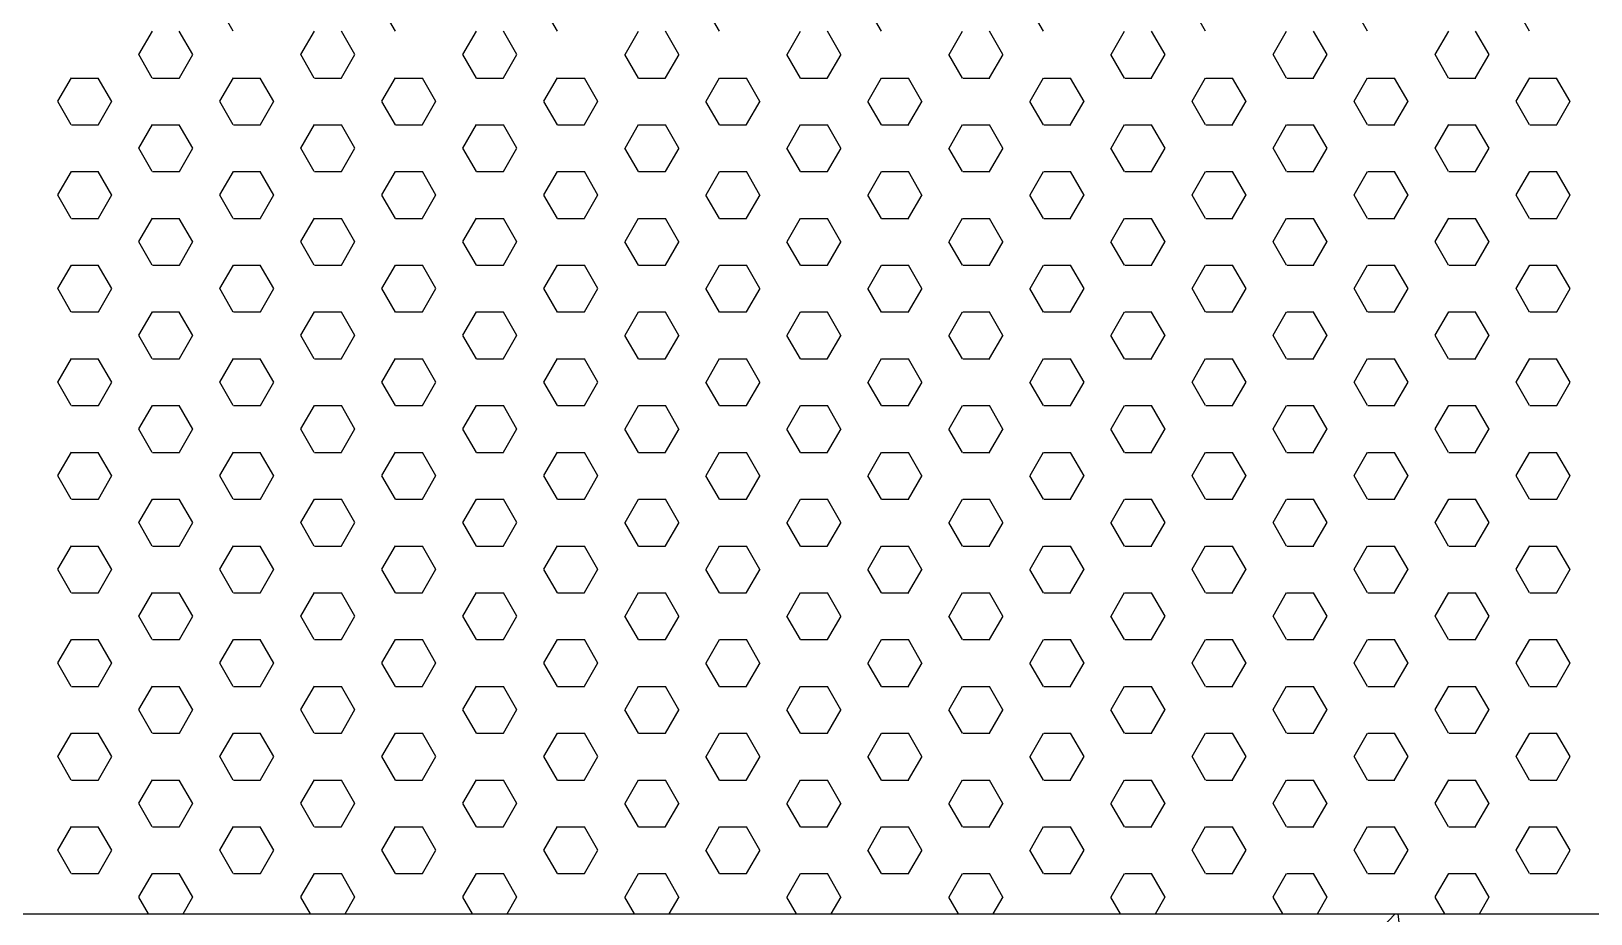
# Model space of a CAD drawing. Header units: metres. Extents: x 0 to 602, y 0 to 196.
# Drawn here: x 415.155 to 415.705, y 81.541 to 81.852 of the extents above; entities that cross this region are included whole.
import ezdxf

# ---------------------------------------------------------------- set-up
doc = ezdxf.new("R2010")
doc.units = ezdxf.units.M
doc.header["$MEASUREMENT"] = 0

msp = doc.modelspace()

# ---------------------------------------------------------------- linework, layer by layer
for p, q in [((415.22628, 81.85165), (415.22152, 81.8599)), ((415.28343, 81.85165), (415.27867, 81.8599)), ((415.34058, 81.85165), (415.33582, 81.8599)), ((415.39773, 81.85165), (415.39297, 81.8599)), ((415.45488, 81.85165), (415.45012, 81.8599)), ((415.51203, 81.85165), (415.50727, 81.8599)), ((415.56918, 81.85165), (415.56442, 81.8599)), ((415.62633, 81.85165), (415.62157, 81.8599)), ((415.68348, 81.85165), (415.67872, 81.8599)), ((415.19298, 81.84347), (415.19774, 81.85171)), ((415.21199, 81.8434), (415.20723, 81.85165)), ((415.25013, 81.84347), (415.25489, 81.85171)), ((415.26914, 81.8434), (415.26438, 81.85165)), ((415.30728, 81.84347), (415.31204, 81.85171)), ((415.32629, 81.8434), (415.32153, 81.85165)), ((415.36443, 81.84347), (415.36919, 81.85171)), ((415.38344, 81.8434), (415.37868, 81.85165)), ((415.42158, 81.84347), (415.42634, 81.85171)), ((415.44059, 81.8434), (415.43583, 81.85165)), ((415.47873, 81.84347), (415.48349, 81.85171)), ((415.49774, 81.8434), (415.49298, 81.85165)), ((415.53588, 81.84347), (415.54064, 81.85171)), ((415.55489, 81.8434), (415.55013, 81.85165)), ((415.59303, 81.84347), (415.59779, 81.85171)), ((415.61204, 81.8434), (415.60728, 81.85165)), ((415.65018, 81.84347), (415.65494, 81.85171)), ((415.66919, 81.8434), (415.66443, 81.85165)), ((415.1977, 81.83515), (415.19294, 81.8434)), ((415.20726, 81.83522), (415.21203, 81.84347)), ((415.25485, 81.83515), (415.25009, 81.8434)), ((415.26441, 81.83522), (415.26918, 81.84347)), ((415.312, 81.83515), (415.30724, 81.8434)), ((415.32156, 81.83522), (415.32633, 81.84347)), ((415.36915, 81.83515), (415.36439, 81.8434)), ((415.37871, 81.83522), (415.38348, 81.84347)), ((415.4263, 81.83515), (415.42154, 81.8434)), ((415.43586, 81.83522), (415.44063, 81.84347)), ((415.48345, 81.83515), (415.47869, 81.8434)), ((415.49301, 81.83522), (415.49778, 81.84347)), ((415.5406, 81.83515), (415.53584, 81.8434)), ((415.55016, 81.83522), (415.55493, 81.84347)), ((415.59775, 81.83515), (415.59299, 81.8434)), ((415.60731, 81.83522), (415.61208, 81.84347)), ((415.6549, 81.83515), (415.65014, 81.8434)), ((415.66446, 81.83522), (415.66923, 81.84347)), ((415.1644, 81.82697), (415.16916, 81.83522)), ((415.1692, 81.83515), (415.17873, 81.83515)), ((415.18342, 81.8269), (415.17865, 81.83515)), ((415.19778, 81.83515), (415.2073, 81.83515)), ((415.22155, 81.82697), (415.22631, 81.83522)), ((415.22635, 81.83515), (415.23588, 81.83515)), ((415.24057, 81.8269), (415.2358, 81.83515)), ((415.25493, 81.83515), (415.26445, 81.83515)), ((415.2787, 81.82697), (415.28346, 81.83522)), ((415.2835, 81.83515), (415.29303, 81.83515)), ((415.29772, 81.8269), (415.29295, 81.83515)), ((415.31208, 81.83515), (415.3216, 81.83515)), ((415.33585, 81.82697), (415.34061, 81.83522)), ((415.34065, 81.83515), (415.35018, 81.83515)), ((415.35487, 81.8269), (415.3501, 81.83515)), ((415.36923, 81.83515), (415.37875, 81.83515)), ((415.393, 81.82697), (415.39776, 81.83522)), ((415.3978, 81.83515), (415.40733, 81.83515)), ((415.41202, 81.8269), (415.40725, 81.83515)), ((415.42638, 81.83515), (415.4359, 81.83515)), ((415.45015, 81.82697), (415.45491, 81.83522)), ((415.45495, 81.83515), (415.46448, 81.83515)), ((415.46917, 81.8269), (415.4644, 81.83515)), ((415.48353, 81.83515), (415.49305, 81.83515)), ((415.5073, 81.82697), (415.51206, 81.83522)), ((415.5121, 81.83515), (415.52163, 81.83515)), ((415.52632, 81.8269), (415.52155, 81.83515)), ((415.54068, 81.83515), (415.5502, 81.83515)), ((415.56445, 81.82697), (415.56921, 81.83522)), ((415.56925, 81.83515), (415.57878, 81.83515)), ((415.58347, 81.8269), (415.5787, 81.83515)), ((415.59783, 81.83515), (415.60735, 81.83515)), ((415.6216, 81.82697), (415.62636, 81.83522)), ((415.6264, 81.83515), (415.63593, 81.83515)), ((415.64062, 81.8269), (415.63585, 81.83515)), ((415.65498, 81.83515), (415.6645, 81.83515)), ((415.67875, 81.82697), (415.68351, 81.83522)), ((415.68355, 81.83515), (415.69308, 81.83515)), ((415.69777, 81.8269), (415.693, 81.83515)), ((415.16913, 81.81865), (415.16437, 81.8269)), ((415.17869, 81.81872), (415.18345, 81.82697)), ((415.22628, 81.81865), (415.22152, 81.8269)), ((415.23584, 81.81872), (415.2406, 81.82697)), ((415.28343, 81.81865), (415.27867, 81.8269)), ((415.29299, 81.81872), (415.29775, 81.82697)), ((415.34058, 81.81865), (415.33582, 81.8269)), ((415.35014, 81.81872), (415.3549, 81.82697)), ((415.39773, 81.81865), (415.39297, 81.8269)), ((415.40729, 81.81872), (415.41205, 81.82697)), ((415.45488, 81.81865), (415.45012, 81.8269)), ((415.46444, 81.81872), (415.4692, 81.82697)), ((415.51203, 81.81865), (415.50727, 81.8269)), ((415.52159, 81.81872), (415.52635, 81.82697)), ((415.56918, 81.81865), (415.56442, 81.8269)), ((415.57874, 81.81872), (415.5835, 81.82697)), ((415.62633, 81.81865), (415.62157, 81.8269)), ((415.63589, 81.81872), (415.64065, 81.82697)), ((415.68348, 81.81865), (415.67872, 81.8269)), ((415.69304, 81.81872), (415.6978, 81.82697)), ((415.1692, 81.81866), (415.17873, 81.81866)), ((415.19298, 81.81047), (415.19774, 81.81872)), ((415.19778, 81.81866), (415.2073, 81.81866)), ((415.21199, 81.81041), (415.20723, 81.81865)), ((415.22635, 81.81866), (415.23588, 81.81866)), ((415.25013, 81.81047), (415.25489, 81.81872)), ((415.25493, 81.81866), (415.26445, 81.81866)), ((415.26914, 81.81041), (415.26438, 81.81865)), ((415.2835, 81.81866), (415.29303, 81.81866)), ((415.30728, 81.81047), (415.31204, 81.81872)), ((415.31208, 81.81866), (415.3216, 81.81866)), ((415.32629, 81.81041), (415.32153, 81.81865)), ((415.34065, 81.81866), (415.35018, 81.81866)), ((415.36443, 81.81047), (415.36919, 81.81872)), ((415.36923, 81.81866), (415.37875, 81.81866)), ((415.38344, 81.81041), (415.37868, 81.81865)), ((415.3978, 81.81866), (415.40733, 81.81866)), ((415.42158, 81.81047), (415.42634, 81.81872)), ((415.42638, 81.81866), (415.4359, 81.81866)), ((415.44059, 81.81041), (415.43583, 81.81865)), ((415.45495, 81.81866), (415.46448, 81.81866)), ((415.47873, 81.81047), (415.48349, 81.81872)), ((415.48353, 81.81866), (415.49305, 81.81866)), ((415.49774, 81.81041), (415.49298, 81.81865)), ((415.5121, 81.81866), (415.52163, 81.81866)), ((415.53588, 81.81047), (415.54064, 81.81872)), ((415.54068, 81.81866), (415.5502, 81.81866)), ((415.55489, 81.81041), (415.55013, 81.81865)), ((415.56925, 81.81866), (415.57878, 81.81866)), ((415.59303, 81.81047), (415.59779, 81.81872)), ((415.59783, 81.81866), (415.60735, 81.81866)), ((415.61204, 81.81041), (415.60728, 81.81865)), ((415.6264, 81.81866), (415.63593, 81.81866)), ((415.65018, 81.81047), (415.65494, 81.81872)), ((415.65498, 81.81866), (415.6645, 81.81866)), ((415.66919, 81.81041), (415.66443, 81.81865)), ((415.68355, 81.81866), (415.69308, 81.81866)), ((415.1977, 81.80216), (415.19294, 81.81041)), ((415.20726, 81.80222), (415.21203, 81.81047)), ((415.25485, 81.80216), (415.25009, 81.81041)), ((415.26441, 81.80222), (415.26918, 81.81047)), ((415.312, 81.80216), (415.30724, 81.81041)), ((415.32156, 81.80222), (415.32633, 81.81047)), ((415.36915, 81.80216), (415.36439, 81.81041)), ((415.37871, 81.80222), (415.38348, 81.81047)), ((415.4263, 81.80216), (415.42154, 81.81041)), ((415.43586, 81.80222), (415.44063, 81.81047)), ((415.48345, 81.80216), (415.47869, 81.81041)), ((415.49301, 81.80222), (415.49778, 81.81047)), ((415.5406, 81.80216), (415.53584, 81.81041)), ((415.55016, 81.80222), (415.55493, 81.81047)), ((415.59775, 81.80216), (415.59299, 81.81041)), ((415.60731, 81.80222), (415.61208, 81.81047)), ((415.6549, 81.80216), (415.65014, 81.81041)), ((415.66446, 81.80222), (415.66923, 81.81047)), ((415.1644, 81.79397), (415.16916, 81.80222)), ((415.1692, 81.80216), (415.17873, 81.80216)), ((415.18342, 81.79391), (415.17865, 81.80216)), ((415.19778, 81.80216), (415.2073, 81.80216)), ((415.22155, 81.79397), (415.22631, 81.80222)), ((415.22635, 81.80216), (415.23588, 81.80216)), ((415.24057, 81.79391), (415.2358, 81.80216)), ((415.25493, 81.80216), (415.26445, 81.80216)), ((415.2787, 81.79397), (415.28346, 81.80222)), ((415.2835, 81.80216), (415.29303, 81.80216)), ((415.29772, 81.79391), (415.29295, 81.80216)), ((415.31208, 81.80216), (415.3216, 81.80216)), ((415.33585, 81.79397), (415.34061, 81.80222)), ((415.34065, 81.80216), (415.35018, 81.80216)), ((415.35487, 81.79391), (415.3501, 81.80216)), ((415.36923, 81.80216), (415.37875, 81.80216)), ((415.393, 81.79397), (415.39776, 81.80222)), ((415.3978, 81.80216), (415.40733, 81.80216)), ((415.41202, 81.79391), (415.40725, 81.80216)), ((415.42638, 81.80216), (415.4359, 81.80216)), ((415.45015, 81.79397), (415.45491, 81.80222)), ((415.45495, 81.80216), (415.46448, 81.80216)), ((415.46917, 81.79391), (415.4644, 81.80216)), ((415.48353, 81.80216), (415.49305, 81.80216)), ((415.5073, 81.79397), (415.51206, 81.80222)), ((415.5121, 81.80216), (415.52163, 81.80216)), ((415.52632, 81.79391), (415.52155, 81.80216)), ((415.54068, 81.80216), (415.5502, 81.80216)), ((415.56445, 81.79397), (415.56921, 81.80222)), ((415.56925, 81.80216), (415.57878, 81.80216)), ((415.58347, 81.79391), (415.5787, 81.80216)), ((415.59783, 81.80216), (415.60735, 81.80216)), ((415.6216, 81.79397), (415.62636, 81.80222)), ((415.6264, 81.80216), (415.63593, 81.80216)), ((415.64062, 81.79391), (415.63585, 81.80216)), ((415.65498, 81.80216), (415.6645, 81.80216)), ((415.67875, 81.79397), (415.68351, 81.80222)), ((415.68355, 81.80216), (415.69308, 81.80216)), ((415.69777, 81.79391), (415.693, 81.80216)), ((415.16913, 81.78566), (415.16437, 81.79391)), ((415.17869, 81.78572), (415.18345, 81.79397)), ((415.22628, 81.78566), (415.22152, 81.79391)), ((415.23584, 81.78572), (415.2406, 81.79397)), ((415.28343, 81.78566), (415.27867, 81.79391)), ((415.29299, 81.78572), (415.29775, 81.79397)), ((415.34058, 81.78566), (415.33582, 81.79391)), ((415.35014, 81.78572), (415.3549, 81.79397)), ((415.39773, 81.78566), (415.39297, 81.79391)), ((415.40729, 81.78572), (415.41205, 81.79397)), ((415.45488, 81.78566), (415.45012, 81.79391)), ((415.46444, 81.78572), (415.4692, 81.79397)), ((415.51203, 81.78566), (415.50727, 81.79391)), ((415.52159, 81.78572), (415.52635, 81.79397)), ((415.56918, 81.78566), (415.56442, 81.79391)), ((415.57874, 81.78572), (415.5835, 81.79397)), ((415.62633, 81.78566), (415.62157, 81.79391)), ((415.63589, 81.78572), (415.64065, 81.79397)), ((415.68348, 81.78566), (415.67872, 81.79391)), ((415.69304, 81.78572), (415.6978, 81.79397)), ((415.1692, 81.78566), (415.17873, 81.78566)), ((415.19298, 81.77747), (415.19774, 81.78572)), ((415.19778, 81.78566), (415.2073, 81.78566)), ((415.21199, 81.77741), (415.20723, 81.78566)), ((415.22635, 81.78566), (415.23588, 81.78566)), ((415.25013, 81.77747), (415.25489, 81.78572)), ((415.25493, 81.78566), (415.26445, 81.78566)), ((415.26914, 81.77741), (415.26438, 81.78566)), ((415.2835, 81.78566), (415.29303, 81.78566)), ((415.30728, 81.77747), (415.31204, 81.78572)), ((415.31208, 81.78566), (415.3216, 81.78566)), ((415.32629, 81.77741), (415.32153, 81.78566)), ((415.34065, 81.78566), (415.35018, 81.78566)), ((415.36443, 81.77747), (415.36919, 81.78572)), ((415.36923, 81.78566), (415.37875, 81.78566)), ((415.38344, 81.77741), (415.37868, 81.78566)), ((415.3978, 81.78566), (415.40733, 81.78566)), ((415.42158, 81.77747), (415.42634, 81.78572)), ((415.42638, 81.78566), (415.4359, 81.78566)), ((415.44059, 81.77741), (415.43583, 81.78566)), ((415.45495, 81.78566), (415.46448, 81.78566)), ((415.47873, 81.77747), (415.48349, 81.78572)), ((415.48353, 81.78566), (415.49305, 81.78566)), ((415.49774, 81.77741), (415.49298, 81.78566)), ((415.5121, 81.78566), (415.52163, 81.78566)), ((415.53588, 81.77747), (415.54064, 81.78572)), ((415.54068, 81.78566), (415.5502, 81.78566)), ((415.55489, 81.77741), (415.55013, 81.78566)), ((415.56925, 81.78566), (415.57878, 81.78566)), ((415.59303, 81.77747), (415.59779, 81.78572)), ((415.59783, 81.78566), (415.60735, 81.78566)), ((415.61204, 81.77741), (415.60728, 81.78566)), ((415.6264, 81.78566), (415.63593, 81.78566)), ((415.65018, 81.77747), (415.65494, 81.78572)), ((415.65498, 81.78566), (415.6645, 81.78566)), ((415.66919, 81.77741), (415.66443, 81.78566)), ((415.68355, 81.78566), (415.69308, 81.78566)), ((415.1977, 81.76916), (415.19294, 81.77741)), ((415.20726, 81.76923), (415.21203, 81.77747)), ((415.25485, 81.76916), (415.25009, 81.77741)), ((415.26441, 81.76923), (415.26918, 81.77747)), ((415.312, 81.76916), (415.30724, 81.77741)), ((415.32156, 81.76923), (415.32633, 81.77747)), ((415.36915, 81.76916), (415.36439, 81.77741)), ((415.37871, 81.76923), (415.38348, 81.77747)), ((415.4263, 81.76916), (415.42154, 81.77741)), ((415.43586, 81.76923), (415.44063, 81.77747)), ((415.48345, 81.76916), (415.47869, 81.77741)), ((415.49301, 81.76923), (415.49778, 81.77747)), ((415.5406, 81.76916), (415.53584, 81.77741)), ((415.55016, 81.76923), (415.55493, 81.77747)), ((415.59775, 81.76916), (415.59299, 81.77741)), ((415.60731, 81.76923), (415.61208, 81.77747)), ((415.6549, 81.76916), (415.65014, 81.77741)), ((415.66446, 81.76923), (415.66923, 81.77747)), ((415.1644, 81.76098), (415.16916, 81.76923)), ((415.1692, 81.76916), (415.17873, 81.76916)), ((415.18342, 81.76091), (415.17865, 81.76916)), ((415.19778, 81.76916), (415.2073, 81.76916)), ((415.22155, 81.76098), (415.22631, 81.76923)), ((415.22635, 81.76916), (415.23588, 81.76916)), ((415.24057, 81.76091), (415.2358, 81.76916)), ((415.25493, 81.76916), (415.26445, 81.76916)), ((415.2787, 81.76098), (415.28346, 81.76923)), ((415.2835, 81.76916), (415.29303, 81.76916)), ((415.29772, 81.76091), (415.29295, 81.76916)), ((415.31208, 81.76916), (415.3216, 81.76916)), ((415.33585, 81.76098), (415.34061, 81.76923)), ((415.34065, 81.76916), (415.35018, 81.76916)), ((415.35487, 81.76091), (415.3501, 81.76916)), ((415.36923, 81.76916), (415.37875, 81.76916)), ((415.393, 81.76098), (415.39776, 81.76923)), ((415.3978, 81.76916), (415.40733, 81.76916)), ((415.41202, 81.76091), (415.40725, 81.76916)), ((415.42638, 81.76916), (415.4359, 81.76916)), ((415.45015, 81.76098), (415.45491, 81.76923)), ((415.45495, 81.76916), (415.46448, 81.76916)), ((415.46917, 81.76091), (415.4644, 81.76916)), ((415.48353, 81.76916), (415.49305, 81.76916)), ((415.5073, 81.76098), (415.51206, 81.76923)), ((415.5121, 81.76916), (415.52163, 81.76916)), ((415.52632, 81.76091), (415.52155, 81.76916)), ((415.54068, 81.76916), (415.5502, 81.76916)), ((415.56445, 81.76098), (415.56921, 81.76923)), ((415.56925, 81.76916), (415.57878, 81.76916)), ((415.58347, 81.76091), (415.5787, 81.76916)), ((415.59783, 81.76916), (415.60735, 81.76916)), ((415.6216, 81.76098), (415.62636, 81.76923)), ((415.6264, 81.76916), (415.63593, 81.76916)), ((415.64062, 81.76091), (415.63585, 81.76916)), ((415.65498, 81.76916), (415.6645, 81.76916)), ((415.67875, 81.76098), (415.68351, 81.76923)), ((415.68355, 81.76916), (415.69308, 81.76916)), ((415.69777, 81.76091), (415.693, 81.76916)), ((415.16913, 81.75266), (415.16437, 81.76091)), ((415.17869, 81.75273), (415.18345, 81.76098)), ((415.22628, 81.75266), (415.22152, 81.76091)), ((415.23584, 81.75273), (415.2406, 81.76098)), ((415.28343, 81.75266), (415.27867, 81.76091)), ((415.29299, 81.75273), (415.29775, 81.76098)), ((415.34058, 81.75266), (415.33582, 81.76091)), ((415.35014, 81.75273), (415.3549, 81.76098)), ((415.39773, 81.75266), (415.39297, 81.76091)), ((415.40729, 81.75273), (415.41205, 81.76098)), ((415.45488, 81.75266), (415.45012, 81.76091)), ((415.46444, 81.75273), (415.4692, 81.76098)), ((415.51203, 81.75266), (415.50727, 81.76091)), ((415.52159, 81.75273), (415.52635, 81.76098)), ((415.56918, 81.75266), (415.56442, 81.76091)), ((415.57874, 81.75273), (415.5835, 81.76098)), ((415.62633, 81.75266), (415.62157, 81.76091)), ((415.63589, 81.75273), (415.64065, 81.76098)), ((415.68348, 81.75266), (415.67872, 81.76091)), ((415.69304, 81.75273), (415.6978, 81.76098)), ((415.1692, 81.75267), (415.17873, 81.75267)), ((415.19298, 81.74448), (415.19774, 81.75273)), ((415.19778, 81.75267), (415.2073, 81.75267)), ((415.21199, 81.74441), (415.20723, 81.75266)), ((415.22635, 81.75267), (415.23588, 81.75267)), ((415.25013, 81.74448), (415.25489, 81.75273)), ((415.25493, 81.75267), (415.26445, 81.75267)), ((415.26914, 81.74441), (415.26438, 81.75266)), ((415.2835, 81.75267), (415.29303, 81.75267)), ((415.30728, 81.74448), (415.31204, 81.75273)), ((415.31208, 81.75267), (415.3216, 81.75267)), ((415.32629, 81.74441), (415.32153, 81.75266)), ((415.34065, 81.75267), (415.35018, 81.75267)), ((415.36443, 81.74448), (415.36919, 81.75273)), ((415.36923, 81.75267), (415.37875, 81.75267)), ((415.38344, 81.74441), (415.37868, 81.75266)), ((415.3978, 81.75267), (415.40733, 81.75267)), ((415.42158, 81.74448), (415.42634, 81.75273)), ((415.42638, 81.75267), (415.4359, 81.75267)), ((415.44059, 81.74441), (415.43583, 81.75266)), ((415.45495, 81.75267), (415.46448, 81.75267)), ((415.47873, 81.74448), (415.48349, 81.75273)), ((415.48353, 81.75267), (415.49305, 81.75267)), ((415.49774, 81.74441), (415.49298, 81.75266)), ((415.5121, 81.75267), (415.52163, 81.75267)), ((415.53588, 81.74448), (415.54064, 81.75273)), ((415.54068, 81.75267), (415.5502, 81.75267)), ((415.55489, 81.74441), (415.55013, 81.75266)), ((415.56925, 81.75267), (415.57878, 81.75267)), ((415.59303, 81.74448), (415.59779, 81.75273)), ((415.59783, 81.75267), (415.60735, 81.75267)), ((415.61204, 81.74441), (415.60728, 81.75266)), ((415.6264, 81.75267), (415.63593, 81.75267)), ((415.65018, 81.74448), (415.65494, 81.75273)), ((415.65498, 81.75267), (415.6645, 81.75267)), ((415.66919, 81.74441), (415.66443, 81.75266)), ((415.68355, 81.75267), (415.69308, 81.75267)), ((415.1977, 81.73617), (415.19294, 81.74441)), ((415.20726, 81.73623), (415.21203, 81.74448)), ((415.25485, 81.73617), (415.25009, 81.74441)), ((415.26441, 81.73623), (415.26918, 81.74448)), ((415.312, 81.73617), (415.30724, 81.74441)), ((415.32156, 81.73623), (415.32633, 81.74448)), ((415.36915, 81.73617), (415.36439, 81.74441)), ((415.37871, 81.73623), (415.38348, 81.74448)), ((415.4263, 81.73617), (415.42154, 81.74441)), ((415.43586, 81.73623), (415.44063, 81.74448)), ((415.48345, 81.73617), (415.47869, 81.74441)), ((415.49301, 81.73623), (415.49778, 81.74448)), ((415.5406, 81.73617), (415.53584, 81.74441)), ((415.55016, 81.73623), (415.55493, 81.74448)), ((415.59775, 81.73617), (415.59299, 81.74441)), ((415.60731, 81.73623), (415.61208, 81.74448)), ((415.6549, 81.73617), (415.65014, 81.74441)), ((415.66446, 81.73623), (415.66923, 81.74448)), ((415.1644, 81.72798), (415.16916, 81.73623)), ((415.1692, 81.73617), (415.17873, 81.73617)), ((415.18342, 81.72792), (415.17865, 81.73617)), ((415.19778, 81.73617), (415.2073, 81.73617)), ((415.22155, 81.72798), (415.22631, 81.73623)), ((415.22635, 81.73617), (415.23588, 81.73617)), ((415.24057, 81.72792), (415.2358, 81.73617)), ((415.25493, 81.73617), (415.26445, 81.73617)), ((415.2787, 81.72798), (415.28346, 81.73623)), ((415.2835, 81.73617), (415.29303, 81.73617)), ((415.29772, 81.72792), (415.29295, 81.73617)), ((415.31208, 81.73617), (415.3216, 81.73617)), ((415.33585, 81.72798), (415.34061, 81.73623)), ((415.34065, 81.73617), (415.35018, 81.73617)), ((415.35487, 81.72792), (415.3501, 81.73617)), ((415.36923, 81.73617), (415.37875, 81.73617)), ((415.393, 81.72798), (415.39776, 81.73623)), ((415.3978, 81.73617), (415.40733, 81.73617)), ((415.41202, 81.72792), (415.40725, 81.73617)), ((415.42638, 81.73617), (415.4359, 81.73617)), ((415.45015, 81.72798), (415.45491, 81.73623)), ((415.45495, 81.73617), (415.46448, 81.73617)), ((415.46917, 81.72792), (415.4644, 81.73617)), ((415.48353, 81.73617), (415.49305, 81.73617)), ((415.5073, 81.72798), (415.51206, 81.73623)), ((415.5121, 81.73617), (415.52163, 81.73617)), ((415.52632, 81.72792), (415.52155, 81.73617)), ((415.54068, 81.73617), (415.5502, 81.73617)), ((415.56445, 81.72798), (415.56921, 81.73623)), ((415.56925, 81.73617), (415.57878, 81.73617)), ((415.58347, 81.72792), (415.5787, 81.73617)), ((415.59783, 81.73617), (415.60735, 81.73617)), ((415.6216, 81.72798), (415.62636, 81.73623)), ((415.6264, 81.73617), (415.63593, 81.73617)), ((415.64062, 81.72792), (415.63585, 81.73617)), ((415.65498, 81.73617), (415.6645, 81.73617)), ((415.67875, 81.72798), (415.68351, 81.73623)), ((415.68355, 81.73617), (415.69308, 81.73617)), ((415.69777, 81.72792), (415.693, 81.73617)), ((415.16913, 81.71967), (415.16437, 81.72792)), ((415.17869, 81.71973), (415.18345, 81.72798)), ((415.22628, 81.71967), (415.22152, 81.72792)), ((415.23584, 81.71973), (415.2406, 81.72798)), ((415.28343, 81.71967), (415.27867, 81.72792)), ((415.29299, 81.71973), (415.29775, 81.72798)), ((415.34058, 81.71967), (415.33582, 81.72792)), ((415.35014, 81.71973), (415.3549, 81.72798)), ((415.39773, 81.71967), (415.39297, 81.72792)), ((415.40729, 81.71973), (415.41205, 81.72798)), ((415.45488, 81.71967), (415.45012, 81.72792)), ((415.46444, 81.71973), (415.4692, 81.72798)), ((415.51203, 81.71967), (415.50727, 81.72792)), ((415.52159, 81.71973), (415.52635, 81.72798)), ((415.56918, 81.71967), (415.56442, 81.72792)), ((415.57874, 81.71973), (415.5835, 81.72798)), ((415.62633, 81.71967), (415.62157, 81.72792)), ((415.63589, 81.71973), (415.64065, 81.72798)), ((415.68348, 81.71967), (415.67872, 81.72792)), ((415.69304, 81.71973), (415.6978, 81.72798)), ((415.1692, 81.71967), (415.17873, 81.71967)), ((415.19298, 81.71148), (415.19774, 81.71973)), ((415.19778, 81.71967), (415.2073, 81.71967)), ((415.21199, 81.71142), (415.20723, 81.71967)), ((415.22635, 81.71967), (415.23588, 81.71967)), ((415.25013, 81.71148), (415.25489, 81.71973)), ((415.25493, 81.71967), (415.26445, 81.71967)), ((415.26914, 81.71142), (415.26438, 81.71967)), ((415.2835, 81.71967), (415.29303, 81.71967)), ((415.30728, 81.71148), (415.31204, 81.71973)), ((415.31208, 81.71967), (415.3216, 81.71967)), ((415.32629, 81.71142), (415.32153, 81.71967)), ((415.34065, 81.71967), (415.35018, 81.71967)), ((415.36443, 81.71148), (415.36919, 81.71973)), ((415.36923, 81.71967), (415.37875, 81.71967)), ((415.38344, 81.71142), (415.37868, 81.71967)), ((415.3978, 81.71967), (415.40733, 81.71967)), ((415.42158, 81.71148), (415.42634, 81.71973)), ((415.42638, 81.71967), (415.4359, 81.71967)), ((415.44059, 81.71142), (415.43583, 81.71967)), ((415.45495, 81.71967), (415.46448, 81.71967)), ((415.47873, 81.71148), (415.48349, 81.71973)), ((415.48353, 81.71967), (415.49305, 81.71967)), ((415.49774, 81.71142), (415.49298, 81.71967)), ((415.5121, 81.71967), (415.52163, 81.71967)), ((415.53588, 81.71148), (415.54064, 81.71973)), ((415.54068, 81.71967), (415.5502, 81.71967)), ((415.55489, 81.71142), (415.55013, 81.71967)), ((415.56925, 81.71967), (415.57878, 81.71967)), ((415.59303, 81.71148), (415.59779, 81.71973)), ((415.59783, 81.71967), (415.60735, 81.71967)), ((415.61204, 81.71142), (415.60728, 81.71967)), ((415.6264, 81.71967), (415.63593, 81.71967)), ((415.65018, 81.71148), (415.65494, 81.71973)), ((415.65498, 81.71967), (415.6645, 81.71967)), ((415.66919, 81.71142), (415.66443, 81.71967)), ((415.68355, 81.71967), (415.69308, 81.71967)), ((415.1977, 81.70317), (415.19294, 81.71142)), ((415.20726, 81.70323), (415.21203, 81.71148)), ((415.25485, 81.70317), (415.25009, 81.71142)), ((415.26441, 81.70323), (415.26918, 81.71148)), ((415.312, 81.70317), (415.30724, 81.71142)), ((415.32156, 81.70323), (415.32633, 81.71148)), ((415.36915, 81.70317), (415.36439, 81.71142)), ((415.37871, 81.70323), (415.38348, 81.71148)), ((415.4263, 81.70317), (415.42154, 81.71142)), ((415.43586, 81.70323), (415.44063, 81.71148)), ((415.48345, 81.70317), (415.47869, 81.71142)), ((415.49301, 81.70323), (415.49778, 81.71148)), ((415.5406, 81.70317), (415.53584, 81.71142)), ((415.55016, 81.70323), (415.55493, 81.71148)), ((415.59775, 81.70317), (415.59299, 81.71142)), ((415.60731, 81.70323), (415.61208, 81.71148)), ((415.6549, 81.70317), (415.65014, 81.71142)), ((415.66446, 81.70323), (415.66923, 81.71148)), ((415.1644, 81.69499), (415.16916, 81.70323)), ((415.1692, 81.70317), (415.17873, 81.70317)), ((415.18342, 81.69492), (415.17865, 81.70317)), ((415.19778, 81.70317), (415.2073, 81.70317)), ((415.22155, 81.69499), (415.22631, 81.70323)), ((415.22635, 81.70317), (415.23588, 81.70317)), ((415.24057, 81.69492), (415.2358, 81.70317)), ((415.25493, 81.70317), (415.26445, 81.70317)), ((415.2787, 81.69499), (415.28346, 81.70323)), ((415.2835, 81.70317), (415.29303, 81.70317)), ((415.29772, 81.69492), (415.29295, 81.70317)), ((415.31208, 81.70317), (415.3216, 81.70317)), ((415.33585, 81.69499), (415.34061, 81.70323)), ((415.34065, 81.70317), (415.35018, 81.70317)), ((415.35487, 81.69492), (415.3501, 81.70317)), ((415.36923, 81.70317), (415.37875, 81.70317)), ((415.393, 81.69499), (415.39776, 81.70323)), ((415.3978, 81.70317), (415.40733, 81.70317)), ((415.41202, 81.69492), (415.40725, 81.70317)), ((415.42638, 81.70317), (415.4359, 81.70317)), ((415.45015, 81.69499), (415.45491, 81.70323)), ((415.45495, 81.70317), (415.46448, 81.70317)), ((415.46917, 81.69492), (415.4644, 81.70317)), ((415.48353, 81.70317), (415.49305, 81.70317)), ((415.5073, 81.69499), (415.51206, 81.70323)), ((415.5121, 81.70317), (415.52163, 81.70317)), ((415.52632, 81.69492), (415.52155, 81.70317)), ((415.54068, 81.70317), (415.5502, 81.70317)), ((415.56445, 81.69499), (415.56921, 81.70323)), ((415.56925, 81.70317), (415.57878, 81.70317)), ((415.58347, 81.69492), (415.5787, 81.70317)), ((415.59783, 81.70317), (415.60735, 81.70317)), ((415.6216, 81.69499), (415.62636, 81.70323)), ((415.6264, 81.70317), (415.63593, 81.70317)), ((415.64062, 81.69492), (415.63585, 81.70317)), ((415.65498, 81.70317), (415.6645, 81.70317)), ((415.67875, 81.69499), (415.68351, 81.70323)), ((415.68355, 81.70317), (415.69308, 81.70317)), ((415.69777, 81.69492), (415.693, 81.70317)), ((415.16913, 81.68667), (415.16437, 81.69492)), ((415.17869, 81.68674), (415.18345, 81.69499)), ((415.22628, 81.68667), (415.22152, 81.69492)), ((415.23584, 81.68674), (415.2406, 81.69499)), ((415.28343, 81.68667), (415.27867, 81.69492)), ((415.29299, 81.68674), (415.29775, 81.69499)), ((415.34058, 81.68667), (415.33582, 81.69492)), ((415.35014, 81.68674), (415.3549, 81.69499)), ((415.39773, 81.68667), (415.39297, 81.69492)), ((415.40729, 81.68674), (415.41205, 81.69499)), ((415.45488, 81.68667), (415.45012, 81.69492)), ((415.46444, 81.68674), (415.4692, 81.69499)), ((415.51203, 81.68667), (415.50727, 81.69492)), ((415.52159, 81.68674), (415.52635, 81.69499)), ((415.56918, 81.68667), (415.56442, 81.69492)), ((415.57874, 81.68674), (415.5835, 81.69499)), ((415.62633, 81.68667), (415.62157, 81.69492)), ((415.63589, 81.68674), (415.64065, 81.69499)), ((415.68348, 81.68667), (415.67872, 81.69492)), ((415.69304, 81.68674), (415.6978, 81.69499)), ((415.1692, 81.68667), (415.17873, 81.68667)), ((415.19298, 81.67849), (415.19774, 81.68674)), ((415.19778, 81.68667), (415.2073, 81.68667)), ((415.21199, 81.67842), (415.20723, 81.68667)), ((415.22635, 81.68667), (415.23588, 81.68667)), ((415.25013, 81.67849), (415.25489, 81.68674)), ((415.25493, 81.68667), (415.26445, 81.68667)), ((415.26914, 81.67842), (415.26438, 81.68667)), ((415.2835, 81.68667), (415.29303, 81.68667)), ((415.30728, 81.67849), (415.31204, 81.68674)), ((415.31208, 81.68667), (415.3216, 81.68667)), ((415.32629, 81.67842), (415.32153, 81.68667)), ((415.34065, 81.68667), (415.35018, 81.68667)), ((415.36443, 81.67849), (415.36919, 81.68674)), ((415.36923, 81.68667), (415.37875, 81.68667)), ((415.38344, 81.67842), (415.37868, 81.68667)), ((415.3978, 81.68667), (415.40733, 81.68667)), ((415.42158, 81.67849), (415.42634, 81.68674)), ((415.42638, 81.68667), (415.4359, 81.68667)), ((415.44059, 81.67842), (415.43583, 81.68667)), ((415.45495, 81.68667), (415.46448, 81.68667)), ((415.47873, 81.67849), (415.48349, 81.68674)), ((415.48353, 81.68667), (415.49305, 81.68667)), ((415.49774, 81.67842), (415.49298, 81.68667)), ((415.5121, 81.68667), (415.52163, 81.68667)), ((415.53588, 81.67849), (415.54064, 81.68674)), ((415.54068, 81.68667), (415.5502, 81.68667)), ((415.55489, 81.67842), (415.55013, 81.68667)), ((415.56925, 81.68667), (415.57878, 81.68667)), ((415.59303, 81.67849), (415.59779, 81.68674)), ((415.59783, 81.68667), (415.60735, 81.68667)), ((415.61204, 81.67842), (415.60728, 81.68667)), ((415.6264, 81.68667), (415.63593, 81.68667)), ((415.65018, 81.67849), (415.65494, 81.68674)), ((415.65498, 81.68667), (415.6645, 81.68667)), ((415.66919, 81.67842), (415.66443, 81.68667)), ((415.68355, 81.68667), (415.69308, 81.68667)), ((415.1977, 81.67017), (415.19294, 81.67842)), ((415.20726, 81.67024), (415.21203, 81.67849)), ((415.25485, 81.67017), (415.25009, 81.67842)), ((415.26441, 81.67024), (415.26918, 81.67849)), ((415.312, 81.67017), (415.30724, 81.67842)), ((415.32156, 81.67024), (415.32633, 81.67849)), ((415.36915, 81.67017), (415.36439, 81.67842)), ((415.37871, 81.67024), (415.38348, 81.67849)), ((415.4263, 81.67017), (415.42154, 81.67842)), ((415.43586, 81.67024), (415.44063, 81.67849)), ((415.48345, 81.67017), (415.47869, 81.67842)), ((415.49301, 81.67024), (415.49778, 81.67849)), ((415.5406, 81.67017), (415.53584, 81.67842)), ((415.55016, 81.67024), (415.55493, 81.67849)), ((415.59775, 81.67017), (415.59299, 81.67842)), ((415.60731, 81.67024), (415.61208, 81.67849)), ((415.6549, 81.67017), (415.65014, 81.67842)), ((415.66446, 81.67024), (415.66923, 81.67849)), ((415.1644, 81.66199), (415.16916, 81.67024)), ((415.1692, 81.67018), (415.17873, 81.67018)), ((415.18342, 81.66193), (415.17865, 81.67017)), ((415.19778, 81.67018), (415.2073, 81.67018)), ((415.22155, 81.66199), (415.22631, 81.67024)), ((415.22635, 81.67018), (415.23588, 81.67018)), ((415.24057, 81.66193), (415.2358, 81.67017)), ((415.25493, 81.67018), (415.26445, 81.67018)), ((415.2787, 81.66199), (415.28346, 81.67024)), ((415.2835, 81.67018), (415.29303, 81.67018)), ((415.29772, 81.66193), (415.29295, 81.67017)), ((415.31208, 81.67018), (415.3216, 81.67018)), ((415.33585, 81.66199), (415.34061, 81.67024)), ((415.34065, 81.67018), (415.35018, 81.67018)), ((415.35487, 81.66193), (415.3501, 81.67017)), ((415.36923, 81.67018), (415.37875, 81.67018)), ((415.393, 81.66199), (415.39776, 81.67024)), ((415.3978, 81.67018), (415.40733, 81.67018)), ((415.41202, 81.66193), (415.40725, 81.67017)), ((415.42638, 81.67018), (415.4359, 81.67018)), ((415.45015, 81.66199), (415.45491, 81.67024)), ((415.45495, 81.67018), (415.46448, 81.67018)), ((415.46917, 81.66193), (415.4644, 81.67017)), ((415.48353, 81.67018), (415.49305, 81.67018)), ((415.5073, 81.66199), (415.51206, 81.67024)), ((415.5121, 81.67018), (415.52163, 81.67018)), ((415.52632, 81.66193), (415.52155, 81.67017)), ((415.54068, 81.67018), (415.5502, 81.67018)), ((415.56445, 81.66199), (415.56921, 81.67024)), ((415.56925, 81.67018), (415.57878, 81.67018)), ((415.58347, 81.66193), (415.5787, 81.67017)), ((415.59783, 81.67018), (415.60735, 81.67018)), ((415.6216, 81.66199), (415.62636, 81.67024)), ((415.6264, 81.67018), (415.63593, 81.67018)), ((415.64062, 81.66193), (415.63585, 81.67017)), ((415.65498, 81.67018), (415.6645, 81.67018)), ((415.67875, 81.66199), (415.68351, 81.67024)), ((415.68355, 81.67018), (415.69308, 81.67018)), ((415.69777, 81.66193), (415.693, 81.67017)), ((415.16913, 81.65368), (415.16437, 81.66193)), ((415.17869, 81.65374), (415.18345, 81.66199)), ((415.22628, 81.65368), (415.22152, 81.66193)), ((415.23584, 81.65374), (415.2406, 81.66199)), ((415.28343, 81.65368), (415.27867, 81.66193)), ((415.29299, 81.65374), (415.29775, 81.66199)), ((415.34058, 81.65368), (415.33582, 81.66193)), ((415.35014, 81.65374), (415.3549, 81.66199)), ((415.39773, 81.65368), (415.39297, 81.66193)), ((415.40729, 81.65374), (415.41205, 81.66199)), ((415.45488, 81.65368), (415.45012, 81.66193)), ((415.46444, 81.65374), (415.4692, 81.66199)), ((415.51203, 81.65368), (415.50727, 81.66193)), ((415.52159, 81.65374), (415.52635, 81.66199)), ((415.56918, 81.65368), (415.56442, 81.66193)), ((415.57874, 81.65374), (415.5835, 81.66199)), ((415.62633, 81.65368), (415.62157, 81.66193)), ((415.63589, 81.65374), (415.64065, 81.66199)), ((415.68348, 81.65368), (415.67872, 81.66193)), ((415.69304, 81.65374), (415.6978, 81.66199)), ((415.1692, 81.65368), (415.17873, 81.65368)), ((415.19298, 81.64549), (415.19774, 81.65374)), ((415.19778, 81.65368), (415.2073, 81.65368)), ((415.21199, 81.64543), (415.20723, 81.65368)), ((415.22635, 81.65368), (415.23588, 81.65368)), ((415.25013, 81.64549), (415.25489, 81.65374)), ((415.25493, 81.65368), (415.26445, 81.65368)), ((415.26914, 81.64543), (415.26438, 81.65368)), ((415.2835, 81.65368), (415.29303, 81.65368)), ((415.30728, 81.64549), (415.31204, 81.65374)), ((415.31208, 81.65368), (415.3216, 81.65368)), ((415.32629, 81.64543), (415.32153, 81.65368)), ((415.34065, 81.65368), (415.35018, 81.65368)), ((415.36443, 81.64549), (415.36919, 81.65374)), ((415.36923, 81.65368), (415.37875, 81.65368)), ((415.38344, 81.64543), (415.37868, 81.65368)), ((415.3978, 81.65368), (415.40733, 81.65368)), ((415.42158, 81.64549), (415.42634, 81.65374)), ((415.42638, 81.65368), (415.4359, 81.65368)), ((415.44059, 81.64543), (415.43583, 81.65368)), ((415.45495, 81.65368), (415.46448, 81.65368)), ((415.47873, 81.64549), (415.48349, 81.65374)), ((415.48353, 81.65368), (415.49305, 81.65368)), ((415.49774, 81.64543), (415.49298, 81.65368)), ((415.5121, 81.65368), (415.52163, 81.65368)), ((415.53588, 81.64549), (415.54064, 81.65374)), ((415.54068, 81.65368), (415.5502, 81.65368)), ((415.55489, 81.64543), (415.55013, 81.65368)), ((415.56925, 81.65368), (415.57878, 81.65368)), ((415.59303, 81.64549), (415.59779, 81.65374)), ((415.59783, 81.65368), (415.60735, 81.65368)), ((415.61204, 81.64543), (415.60728, 81.65368)), ((415.6264, 81.65368), (415.63593, 81.65368)), ((415.65018, 81.64549), (415.65494, 81.65374)), ((415.65498, 81.65368), (415.6645, 81.65368)), ((415.66919, 81.64543), (415.66443, 81.65368)), ((415.68355, 81.65368), (415.69308, 81.65368)), ((415.1977, 81.63718), (415.19294, 81.64543)), ((415.20726, 81.63724), (415.21203, 81.64549)), ((415.25485, 81.63718), (415.25009, 81.64543)), ((415.26441, 81.63724), (415.26918, 81.64549)), ((415.312, 81.63718), (415.30724, 81.64543)), ((415.32156, 81.63724), (415.32633, 81.64549)), ((415.36915, 81.63718), (415.36439, 81.64543)), ((415.37871, 81.63724), (415.38348, 81.64549)), ((415.4263, 81.63718), (415.42154, 81.64543)), ((415.43586, 81.63724), (415.44063, 81.64549)), ((415.48345, 81.63718), (415.47869, 81.64543)), ((415.49301, 81.63724), (415.49778, 81.64549)), ((415.5406, 81.63718), (415.53584, 81.64543)), ((415.55016, 81.63724), (415.55493, 81.64549)), ((415.59775, 81.63718), (415.59299, 81.64543)), ((415.60731, 81.63724), (415.61208, 81.64549)), ((415.6549, 81.63718), (415.65014, 81.64543)), ((415.66446, 81.63724), (415.66923, 81.64549)), ((415.1644, 81.62899), (415.16916, 81.63724)), ((415.1692, 81.63718), (415.17873, 81.63718)), ((415.18342, 81.62893), (415.17865, 81.63718)), ((415.19778, 81.63718), (415.2073, 81.63718)), ((415.22155, 81.62899), (415.22631, 81.63724)), ((415.22635, 81.63718), (415.23588, 81.63718)), ((415.24057, 81.62893), (415.2358, 81.63718)), ((415.25493, 81.63718), (415.26445, 81.63718)), ((415.2787, 81.62899), (415.28346, 81.63724)), ((415.2835, 81.63718), (415.29303, 81.63718)), ((415.29772, 81.62893), (415.29295, 81.63718)), ((415.31208, 81.63718), (415.3216, 81.63718)), ((415.33585, 81.62899), (415.34061, 81.63724)), ((415.34065, 81.63718), (415.35018, 81.63718)), ((415.35487, 81.62893), (415.3501, 81.63718)), ((415.36923, 81.63718), (415.37875, 81.63718)), ((415.393, 81.62899), (415.39776, 81.63724)), ((415.3978, 81.63718), (415.40733, 81.63718)), ((415.41202, 81.62893), (415.40725, 81.63718)), ((415.42638, 81.63718), (415.4359, 81.63718)), ((415.45015, 81.62899), (415.45491, 81.63724)), ((415.45495, 81.63718), (415.46448, 81.63718)), ((415.46917, 81.62893), (415.4644, 81.63718)), ((415.48353, 81.63718), (415.49305, 81.63718)), ((415.5073, 81.62899), (415.51206, 81.63724)), ((415.5121, 81.63718), (415.52163, 81.63718)), ((415.52632, 81.62893), (415.52155, 81.63718)), ((415.54068, 81.63718), (415.5502, 81.63718)), ((415.56445, 81.62899), (415.56921, 81.63724)), ((415.56925, 81.63718), (415.57878, 81.63718)), ((415.58347, 81.62893), (415.5787, 81.63718)), ((415.59783, 81.63718), (415.60735, 81.63718)), ((415.6216, 81.62899), (415.62636, 81.63724)), ((415.6264, 81.63718), (415.63593, 81.63718)), ((415.64062, 81.62893), (415.63585, 81.63718)), ((415.65498, 81.63718), (415.6645, 81.63718)), ((415.67875, 81.62899), (415.68351, 81.63724)), ((415.68355, 81.63718), (415.69308, 81.63718)), ((415.69777, 81.62893), (415.693, 81.63718)), ((415.16913, 81.62068), (415.16437, 81.62893)), ((415.17869, 81.62075), (415.18345, 81.62899)), ((415.22628, 81.62068), (415.22152, 81.62893)), ((415.23584, 81.62075), (415.2406, 81.62899)), ((415.28343, 81.62068), (415.27867, 81.62893)), ((415.29299, 81.62075), (415.29775, 81.62899)), ((415.34058, 81.62068), (415.33582, 81.62893)), ((415.35014, 81.62075), (415.3549, 81.62899)), ((415.39773, 81.62068), (415.39297, 81.62893)), ((415.40729, 81.62075), (415.41205, 81.62899)), ((415.45488, 81.62068), (415.45012, 81.62893)), ((415.46444, 81.62075), (415.4692, 81.62899)), ((415.51203, 81.62068), (415.50727, 81.62893)), ((415.52159, 81.62075), (415.52635, 81.62899)), ((415.56918, 81.62068), (415.56442, 81.62893)), ((415.57874, 81.62075), (415.5835, 81.62899)), ((415.62633, 81.62068), (415.62157, 81.62893)), ((415.63589, 81.62075), (415.64065, 81.62899)), ((415.68348, 81.62068), (415.67872, 81.62893)), ((415.69304, 81.62075), (415.6978, 81.62899)), ((415.1692, 81.62068), (415.17873, 81.62068)), ((415.19298, 81.6125), (415.19774, 81.62075)), ((415.19778, 81.62068), (415.2073, 81.62068)), ((415.21199, 81.61243), (415.20723, 81.62068)), ((415.22635, 81.62068), (415.23588, 81.62068)), ((415.25013, 81.6125), (415.25489, 81.62075)), ((415.25493, 81.62068), (415.26445, 81.62068)), ((415.26914, 81.61243), (415.26438, 81.62068)), ((415.2835, 81.62068), (415.29303, 81.62068)), ((415.30728, 81.6125), (415.31204, 81.62075)), ((415.31208, 81.62068), (415.3216, 81.62068)), ((415.32629, 81.61243), (415.32153, 81.62068)), ((415.34065, 81.62068), (415.35018, 81.62068)), ((415.36443, 81.6125), (415.36919, 81.62075)), ((415.36923, 81.62068), (415.37875, 81.62068)), ((415.38344, 81.61243), (415.37868, 81.62068)), ((415.3978, 81.62068), (415.40733, 81.62068)), ((415.42158, 81.6125), (415.42634, 81.62075)), ((415.42638, 81.62068), (415.4359, 81.62068)), ((415.44059, 81.61243), (415.43583, 81.62068)), ((415.45495, 81.62068), (415.46448, 81.62068)), ((415.47873, 81.6125), (415.48349, 81.62075)), ((415.48353, 81.62068), (415.49305, 81.62068)), ((415.49774, 81.61243), (415.49298, 81.62068)), ((415.5121, 81.62068), (415.52163, 81.62068)), ((415.53588, 81.6125), (415.54064, 81.62075)), ((415.54068, 81.62068), (415.5502, 81.62068)), ((415.55489, 81.61243), (415.55013, 81.62068)), ((415.56925, 81.62068), (415.57878, 81.62068)), ((415.59303, 81.6125), (415.59779, 81.62075)), ((415.59783, 81.62068), (415.60735, 81.62068)), ((415.61204, 81.61243), (415.60728, 81.62068)), ((415.6264, 81.62068), (415.63593, 81.62068)), ((415.65018, 81.6125), (415.65494, 81.62075)), ((415.65498, 81.62068), (415.6645, 81.62068)), ((415.66919, 81.61243), (415.66443, 81.62068)), ((415.68355, 81.62068), (415.69308, 81.62068)), ((415.1977, 81.60418), (415.19294, 81.61243)), ((415.20726, 81.60425), (415.21203, 81.6125)), ((415.25485, 81.60418), (415.25009, 81.61243)), ((415.26441, 81.60425), (415.26918, 81.6125)), ((415.312, 81.60418), (415.30724, 81.61243)), ((415.32156, 81.60425), (415.32633, 81.6125)), ((415.36915, 81.60418), (415.36439, 81.61243)), ((415.37871, 81.60425), (415.38348, 81.6125)), ((415.4263, 81.60418), (415.42154, 81.61243)), ((415.43586, 81.60425), (415.44063, 81.6125)), ((415.48345, 81.60418), (415.47869, 81.61243)), ((415.49301, 81.60425), (415.49778, 81.6125)), ((415.5406, 81.60418), (415.53584, 81.61243)), ((415.55016, 81.60425), (415.55493, 81.6125)), ((415.59775, 81.60418), (415.59299, 81.61243)), ((415.60731, 81.60425), (415.61208, 81.6125)), ((415.6549, 81.60418), (415.65014, 81.61243)), ((415.66446, 81.60425), (415.66923, 81.6125)), ((415.1644, 81.596), (415.16916, 81.60425)), ((415.1692, 81.60419), (415.17873, 81.60419)), ((415.18342, 81.59593), (415.17865, 81.60418)), ((415.19778, 81.60419), (415.2073, 81.60419)), ((415.22155, 81.596), (415.22631, 81.60425)), ((415.22635, 81.60419), (415.23588, 81.60419)), ((415.24057, 81.59593), (415.2358, 81.60418)), ((415.25493, 81.60419), (415.26445, 81.60419)), ((415.2787, 81.596), (415.28346, 81.60425)), ((415.2835, 81.60419), (415.29303, 81.60419)), ((415.29772, 81.59593), (415.29295, 81.60418)), ((415.31208, 81.60419), (415.3216, 81.60419)), ((415.33585, 81.596), (415.34061, 81.60425)), ((415.34065, 81.60419), (415.35018, 81.60419)), ((415.35487, 81.59593), (415.3501, 81.60418)), ((415.36923, 81.60419), (415.37875, 81.60419)), ((415.393, 81.596), (415.39776, 81.60425)), ((415.3978, 81.60419), (415.40733, 81.60419)), ((415.41202, 81.59593), (415.40725, 81.60418)), ((415.42638, 81.60419), (415.4359, 81.60419)), ((415.45015, 81.596), (415.45491, 81.60425)), ((415.45495, 81.60419), (415.46448, 81.60419)), ((415.46917, 81.59593), (415.4644, 81.60418)), ((415.48353, 81.60419), (415.49305, 81.60419)), ((415.5073, 81.596), (415.51206, 81.60425)), ((415.5121, 81.60419), (415.52163, 81.60419)), ((415.52632, 81.59593), (415.52155, 81.60418)), ((415.54068, 81.60419), (415.5502, 81.60419)), ((415.56445, 81.596), (415.56921, 81.60425)), ((415.56925, 81.60419), (415.57878, 81.60419)), ((415.58347, 81.59593), (415.5787, 81.60418)), ((415.59783, 81.60419), (415.60735, 81.60419)), ((415.6216, 81.596), (415.62636, 81.60425)), ((415.6264, 81.60419), (415.63593, 81.60419)), ((415.64062, 81.59593), (415.63585, 81.60418)), ((415.65498, 81.60419), (415.6645, 81.60419)), ((415.67875, 81.596), (415.68351, 81.60425)), ((415.68355, 81.60419), (415.69308, 81.60419)), ((415.69777, 81.59593), (415.693, 81.60418)), ((415.16913, 81.58769), (415.16437, 81.59593)), ((415.17869, 81.58775), (415.18345, 81.596)), ((415.22628, 81.58769), (415.22152, 81.59593)), ((415.23584, 81.58775), (415.2406, 81.596)), ((415.28343, 81.58769), (415.27867, 81.59593)), ((415.29299, 81.58775), (415.29775, 81.596)), ((415.34058, 81.58769), (415.33582, 81.59593)), ((415.35014, 81.58775), (415.3549, 81.596)), ((415.39773, 81.58769), (415.39297, 81.59593)), ((415.40729, 81.58775), (415.41205, 81.596)), ((415.45488, 81.58769), (415.45012, 81.59593)), ((415.46444, 81.58775), (415.4692, 81.596)), ((415.51203, 81.58769), (415.50727, 81.59593)), ((415.52159, 81.58775), (415.52635, 81.596)), ((415.56918, 81.58769), (415.56442, 81.59593)), ((415.57874, 81.58775), (415.5835, 81.596)), ((415.62633, 81.58769), (415.62157, 81.59593)), ((415.63589, 81.58775), (415.64065, 81.596)), ((415.68348, 81.58769), (415.67872, 81.59593)), ((415.69304, 81.58775), (415.6978, 81.596)), ((415.1692, 81.58769), (415.17873, 81.58769)), ((415.19298, 81.5795), (415.19774, 81.58775)), ((415.19778, 81.58769), (415.2073, 81.58769)), ((415.21199, 81.57944), (415.20723, 81.58769)), ((415.22635, 81.58769), (415.23588, 81.58769)), ((415.25013, 81.5795), (415.25489, 81.58775)), ((415.25493, 81.58769), (415.26445, 81.58769)), ((415.26914, 81.57944), (415.26438, 81.58769)), ((415.2835, 81.58769), (415.29303, 81.58769)), ((415.30728, 81.5795), (415.31204, 81.58775)), ((415.31208, 81.58769), (415.3216, 81.58769)), ((415.32629, 81.57944), (415.32153, 81.58769)), ((415.34065, 81.58769), (415.35018, 81.58769)), ((415.36443, 81.5795), (415.36919, 81.58775)), ((415.36923, 81.58769), (415.37875, 81.58769)), ((415.38344, 81.57944), (415.37868, 81.58769)), ((415.3978, 81.58769), (415.40733, 81.58769)), ((415.42158, 81.5795), (415.42634, 81.58775)), ((415.42638, 81.58769), (415.4359, 81.58769)), ((415.44059, 81.57944), (415.43583, 81.58769)), ((415.45495, 81.58769), (415.46448, 81.58769)), ((415.47873, 81.5795), (415.48349, 81.58775)), ((415.48353, 81.58769), (415.49305, 81.58769)), ((415.49774, 81.57944), (415.49298, 81.58769)), ((415.5121, 81.58769), (415.52163, 81.58769)), ((415.53588, 81.5795), (415.54064, 81.58775)), ((415.54068, 81.58769), (415.5502, 81.58769)), ((415.55489, 81.57944), (415.55013, 81.58769)), ((415.56925, 81.58769), (415.57878, 81.58769)), ((415.59303, 81.5795), (415.59779, 81.58775)), ((415.59783, 81.58769), (415.60735, 81.58769)), ((415.61204, 81.57944), (415.60728, 81.58769)), ((415.6264, 81.58769), (415.63593, 81.58769)), ((415.65018, 81.5795), (415.65494, 81.58775)), ((415.65498, 81.58769), (415.6645, 81.58769)), ((415.66919, 81.57944), (415.66443, 81.58769)), ((415.68355, 81.58769), (415.69308, 81.58769)), ((415.1977, 81.57119), (415.19294, 81.57944)), ((415.20726, 81.57125), (415.21203, 81.5795)), ((415.25485, 81.57119), (415.25009, 81.57944)), ((415.26441, 81.57125), (415.26918, 81.5795)), ((415.312, 81.57119), (415.30724, 81.57944)), ((415.32156, 81.57125), (415.32633, 81.5795)), ((415.36915, 81.57119), (415.36439, 81.57944)), ((415.37871, 81.57125), (415.38348, 81.5795)), ((415.4263, 81.57119), (415.42154, 81.57944)), ((415.43586, 81.57125), (415.44063, 81.5795)), ((415.48345, 81.57119), (415.47869, 81.57944)), ((415.49301, 81.57125), (415.49778, 81.5795)), ((415.5406, 81.57119), (415.53584, 81.57944)), ((415.55016, 81.57125), (415.55493, 81.5795)), ((415.59775, 81.57119), (415.59299, 81.57944)), ((415.60731, 81.57125), (415.61208, 81.5795)), ((415.6549, 81.57119), (415.65014, 81.57944)), ((415.66446, 81.57125), (415.66923, 81.5795)), ((415.1644, 81.563), (415.16916, 81.57125)), ((415.1692, 81.57119), (415.17873, 81.57119)), ((415.18342, 81.56294), (415.17865, 81.57119)), ((415.19778, 81.57119), (415.2073, 81.57119)), ((415.22155, 81.563), (415.22631, 81.57125)), ((415.22635, 81.57119), (415.23588, 81.57119)), ((415.24057, 81.56294), (415.2358, 81.57119)), ((415.25493, 81.57119), (415.26445, 81.57119)), ((415.2787, 81.563), (415.28346, 81.57125)), ((415.2835, 81.57119), (415.29303, 81.57119)), ((415.29772, 81.56294), (415.29295, 81.57119)), ((415.31208, 81.57119), (415.3216, 81.57119)), ((415.33585, 81.563), (415.34061, 81.57125)), ((415.34065, 81.57119), (415.35018, 81.57119)), ((415.35487, 81.56294), (415.3501, 81.57119)), ((415.36923, 81.57119), (415.37875, 81.57119)), ((415.393, 81.563), (415.39776, 81.57125)), ((415.3978, 81.57119), (415.40733, 81.57119)), ((415.41202, 81.56294), (415.40725, 81.57119)), ((415.42638, 81.57119), (415.4359, 81.57119)), ((415.45015, 81.563), (415.45491, 81.57125)), ((415.45495, 81.57119), (415.46448, 81.57119)), ((415.46917, 81.56294), (415.4644, 81.57119)), ((415.48353, 81.57119), (415.49305, 81.57119)), ((415.5073, 81.563), (415.51206, 81.57125)), ((415.5121, 81.57119), (415.52163, 81.57119)), ((415.52632, 81.56294), (415.52155, 81.57119)), ((415.54068, 81.57119), (415.5502, 81.57119)), ((415.56445, 81.563), (415.56921, 81.57125)), ((415.56925, 81.57119), (415.57878, 81.57119)), ((415.58347, 81.56294), (415.5787, 81.57119)), ((415.59783, 81.57119), (415.60735, 81.57119)), ((415.6216, 81.563), (415.62636, 81.57125)), ((415.6264, 81.57119), (415.63593, 81.57119)), ((415.64062, 81.56294), (415.63585, 81.57119)), ((415.65498, 81.57119), (415.6645, 81.57119)), ((415.67875, 81.563), (415.68351, 81.57125)), ((415.68355, 81.57119), (415.69308, 81.57119)), ((415.69777, 81.56294), (415.693, 81.57119)), ((415.16913, 81.55469), (415.16437, 81.56294)), ((415.17869, 81.55475), (415.18345, 81.563)), ((415.22628, 81.55469), (415.22152, 81.56294)), ((415.23584, 81.55475), (415.2406, 81.563)), ((415.28343, 81.55469), (415.27867, 81.56294)), ((415.29299, 81.55475), (415.29775, 81.563)), ((415.34058, 81.55469), (415.33582, 81.56294)), ((415.35014, 81.55475), (415.3549, 81.563)), ((415.39773, 81.55469), (415.39297, 81.56294)), ((415.40729, 81.55475), (415.41205, 81.563)), ((415.45488, 81.55469), (415.45012, 81.56294)), ((415.46444, 81.55475), (415.4692, 81.563)), ((415.51203, 81.55469), (415.50727, 81.56294)), ((415.52159, 81.55475), (415.52635, 81.563)), ((415.56918, 81.55469), (415.56442, 81.56294)), ((415.57874, 81.55475), (415.5835, 81.563)), ((415.62633, 81.55469), (415.62157, 81.56294)), ((415.63589, 81.55475), (415.64065, 81.563)), ((415.68348, 81.55469), (415.67872, 81.56294)), ((415.69304, 81.55475), (415.6978, 81.563)), ((415.1692, 81.55469), (415.17873, 81.55469)), ((415.19298, 81.54651), (415.19774, 81.55475)), ((415.19778, 81.55469), (415.2073, 81.55469)), ((415.21199, 81.54644), (415.20723, 81.55469)), ((415.22635, 81.55469), (415.23588, 81.55469)), ((415.25013, 81.54651), (415.25489, 81.55475)), ((415.25493, 81.55469), (415.26445, 81.55469)), ((415.26914, 81.54644), (415.26438, 81.55469)), ((415.2835, 81.55469), (415.29303, 81.55469)), ((415.30728, 81.54651), (415.31204, 81.55475)), ((415.31208, 81.55469), (415.3216, 81.55469)), ((415.32629, 81.54644), (415.32153, 81.55469)), ((415.34065, 81.55469), (415.35018, 81.55469)), ((415.36443, 81.54651), (415.36919, 81.55475)), ((415.36923, 81.55469), (415.37875, 81.55469)), ((415.38344, 81.54644), (415.37868, 81.55469)), ((415.3978, 81.55469), (415.40733, 81.55469)), ((415.42158, 81.54651), (415.42634, 81.55475)), ((415.42638, 81.55469), (415.4359, 81.55469)), ((415.44059, 81.54644), (415.43583, 81.55469)), ((415.45495, 81.55469), (415.46448, 81.55469)), ((415.47873, 81.54651), (415.48349, 81.55475)), ((415.48353, 81.55469), (415.49305, 81.55469)), ((415.49774, 81.54644), (415.49298, 81.55469)), ((415.5121, 81.55469), (415.52163, 81.55469)), ((415.53588, 81.54651), (415.54064, 81.55475)), ((415.54068, 81.55469), (415.5502, 81.55469)), ((415.55489, 81.54644), (415.55013, 81.55469)), ((415.56925, 81.55469), (415.57878, 81.55469)), ((415.59303, 81.54651), (415.59779, 81.55475)), ((415.59783, 81.55469), (415.60735, 81.55469)), ((415.61204, 81.54644), (415.60728, 81.55469)), ((415.6264, 81.55469), (415.63593, 81.55469)), ((415.65018, 81.54651), (415.65494, 81.55475)), ((415.65498, 81.55469), (415.6645, 81.55469)), ((415.66919, 81.54644), (415.66443, 81.55469)), ((415.68355, 81.55469), (415.69308, 81.55469)), ((415.19635, 81.54053), (415.19294, 81.54644)), ((415.20858, 81.54053), (415.21203, 81.54651)), ((415.2535, 81.54053), (415.25009, 81.54644)), ((415.26573, 81.54053), (415.26918, 81.54651)), ((415.31065, 81.54053), (415.30724, 81.54644)), ((415.32288, 81.54053), (415.32633, 81.54651)), ((415.3678, 81.54053), (415.36439, 81.54644)), ((415.38003, 81.54053), (415.38348, 81.54651)), ((415.42495, 81.54053), (415.42154, 81.54644)), ((415.43718, 81.54053), (415.44063, 81.54651)), ((415.4821, 81.54053), (415.47869, 81.54644)), ((415.49433, 81.54053), (415.49778, 81.54651)), ((415.53925, 81.54053), (415.53584, 81.54644)), ((415.55148, 81.54053), (415.55493, 81.54651)), ((415.5964, 81.54053), (415.59299, 81.54644)), ((415.60863, 81.54053), (415.61208, 81.54651)), ((415.65355, 81.54053), (415.65014, 81.54644)), ((415.66578, 81.54053), (415.66923, 81.54651)), ((414.7451, 81.54053), (416.0251, 81.54053)), ((415.6172, 81.52082), (415.63611, 81.54053)), ((415.63985, 81.51704), (415.63712, 81.54053))]:
    msp.add_line(p, q)

doc.saveas('drawing.dxf')
